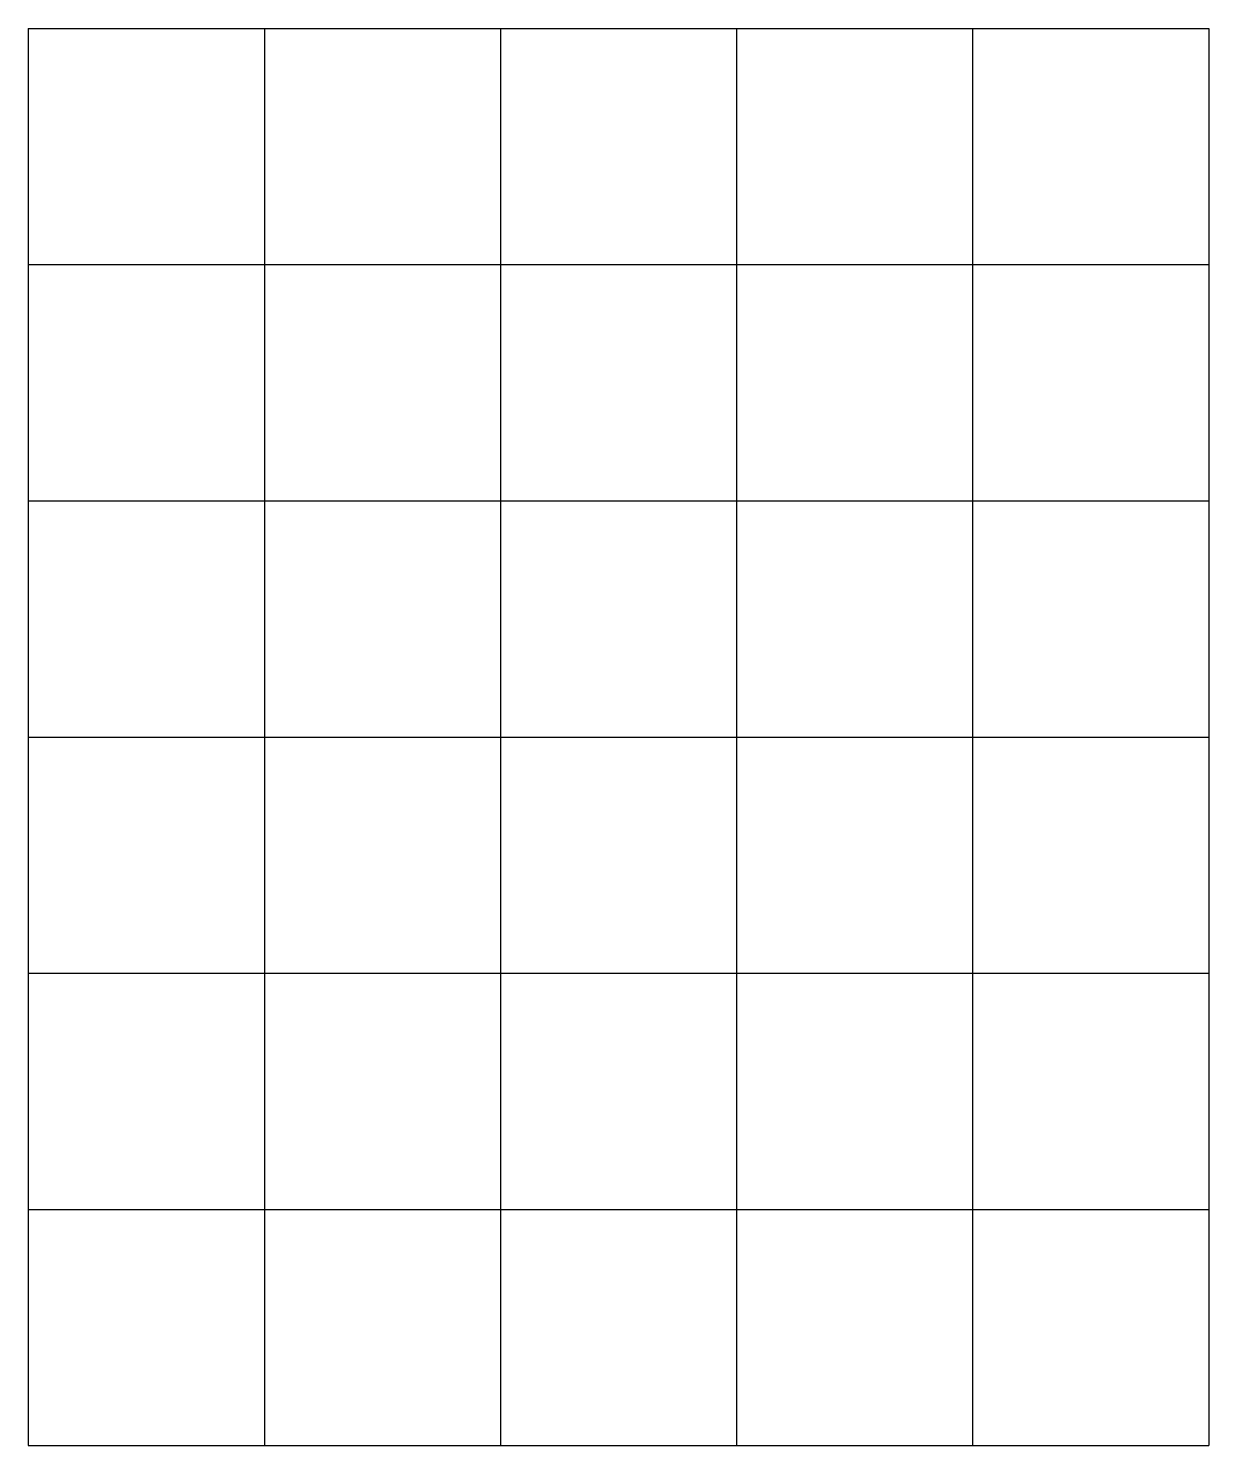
# Model space of a CAD drawing. Header units: millimetres. Extents: x -6 to 4, y -4 to 8.
import ezdxf

# ---------------------------------------------------------------- set-up
doc = ezdxf.new("R2010")
doc.units = ezdxf.units.MM

msp = doc.modelspace()

# ---------------------------------------------------------------- linework, layer by layer
at = {"layer": 'Sketch', "color": 255}
for p, q in [((-6, 8), (-6, -4)), ((-6, 8), (4, 8)), ((-4, 8), (-4, -4)), ((-2, 8), (-2, -4)), ((0, 8), (0, -4)), ((2, 8), (2, -4)), ((4, 8), (4, -4)), ((-6, 6), (4, 6)), ((-6, 4), (4, 4)), ((-6, 2), (4, 2)), ((-6, 0), (4, 0)), ((-6, -2), (4, -2)), ((-6, -4), (4, -4))]:
    msp.add_line(p, q, dxfattribs=at)

doc.saveas('drawing.dxf')
